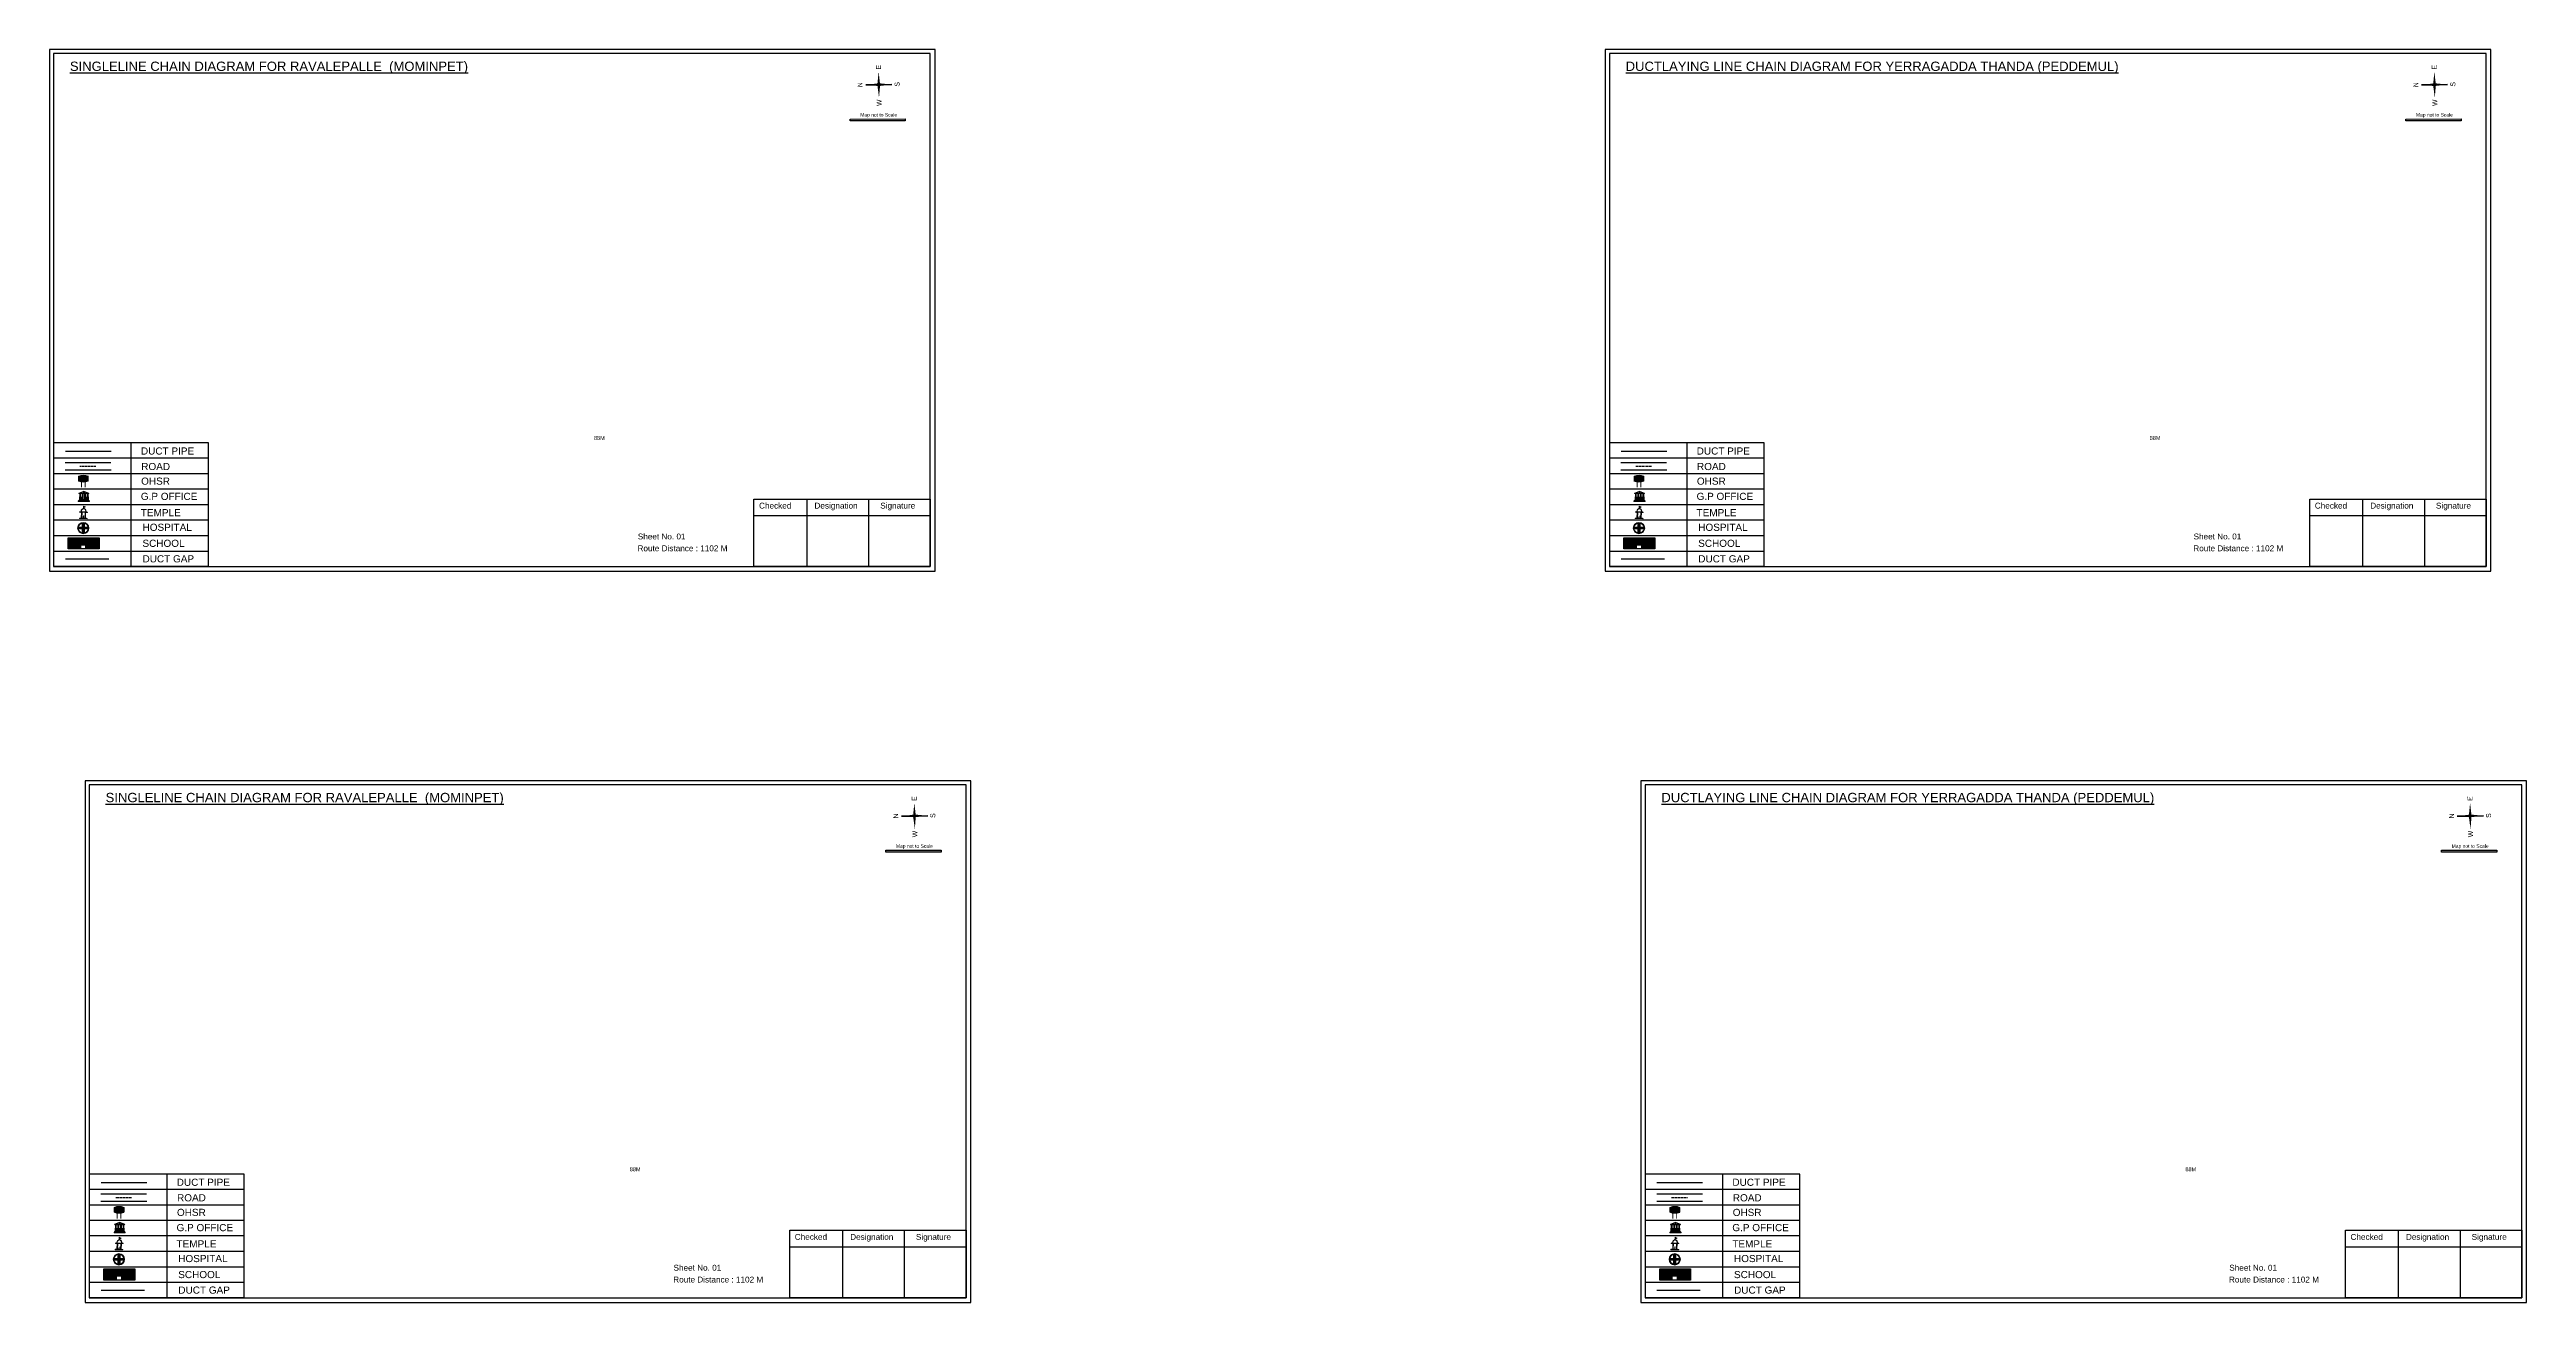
# Model space of a CAD drawing. Header units: inches. Extents: x -117 to 51867, y -12715 to 3423.
# Drawn here: x 334 to 2824, y -12466 to -11207 of the extents above; entities that cross this region are included whole.
import ezdxf

# ---------------------------------------------------------------- set-up
doc = ezdxf.new("R2010")
doc.units = ezdxf.units.IN
doc.header["$MEASUREMENT"] = 0
doc.linetypes.add('DASHEDX2', pattern=[1.5, 1, -0.5])
doc.layers.add('LANDMARK', color=7, linetype='Continuous')
doc.layers.add('OHT', color=7, linetype='Continuous')
doc.styles.get("Standard").update_dxf_attribs({"font": 'arial.ttf'})

# ---------------------------------------------------------------- blocks, each defined once
blk = doc.blocks.new('OHT')
at = {"linetype": 'Continuous', "lineweight": 0, "true_color": 0x0ffffc}
blk.add_hatch(color=4, dxfattribs=at).paths.add_polyline_path([(0.01, 1), (0, 1, 0.101323), (-0.4, 0.92), (-0.4, 0.52, 0.194075), (0.4, 0.52), (0.4, 0.92, 0.097877)])
at = {"color": 4, "linetype": 'Continuous', "lineweight": 0, "true_color": 0x0ffffc, "flags": 128}
for points in [[(-0.4, 0.52), (-0.4, 0.92)], [(0.4, 0.52), (0.4, 0.92)]]:
    blk.add_lwpolyline(points, dxfattribs=at)
at = {"color": 4, "linetype": 'Continuous', "lineweight": 0, "true_color": 0x0ffffc, "const_width": 0.075, "flags": 128}
for points in [[(-0.15, 0), (-0.15, 0.48)], [(0.15, 0), (0.15, 0.47)]]:
    blk.add_lwpolyline(points, dxfattribs=at)
at = {"color": 4, "linetype": 'Continuous', "lineweight": 0, "true_color": 0x0ffffc}
for centre, radius, start, end in [((0.01, -0.02), 1.02, 67.3109, 113.4711), ((0, 1.51), 1.07, 247.7682, 291.7007)]:
    blk.add_arc(centre, radius, start, end, dxfattribs=at)
blk = doc.blocks.new('Government_Office')
at = {"linetype": 'Continuous', "lineweight": 0, "true_color": 0xff0000}
for points in [[(-0.5, 0.05), (0.5, 0.05), (0.5, 0), (-0.5, 0)], [(-0.45, 0.08), (-0.45, 0.12), (0.45, 0.12), (0.45, 0.08)], [(-0.4, 0.14), (-0.4, 0.18), (0.4, 0.18), (0.4, 0.14)]]:
    blk.add_hatch(color=1, dxfattribs=at).paths.add_polyline_path(points)
h = blk.add_hatch(color=1, dxfattribs=at)
h.paths.add_polyline_path([(0.44, 0.72), (0.45, 0.75), (0, 0.93), (-0.45, 0.75), (-0.44, 0.72)])
h.paths.add_polyline_path([(0.36, 0.75), (-0.36, 0.75), (0, 0.9)], flags=16)
h.paths.add_polyline_path([(0, 0.78, -1), (0, 0.87, -1)], flags=0)
h = blk.add_hatch(color=1, dxfattribs=at)
edge = h.paths.add_edge_path()
edge.add_line((-0.27, 0.2), (-0.3, 0.68))
edge.add_line((-0.3, 0.68), (-0.29, 0.68))
edge.add_arc((-0.28, 0.69), 0.0176, 225.304, 441.5659)
edge.add_line((-0.28, 0.7), (-0.39, 0.7))
edge.add_arc((-0.39, 0.69), 0.0176, 98.4341, 314.696)
edge.add_line((-0.38, 0.68), (-0.37, 0.68))
edge.add_line((-0.37, 0.68), (-0.4, 0.2))
edge.add_line((-0.4, 0.2), (-0.27, 0.2))
h = blk.add_hatch(color=1, dxfattribs=at)
edge = h.paths.add_edge_path()
edge.add_line((-0.05, 0.2), (-0.07, 0.68))
edge.add_line((-0.07, 0.68), (-0.07, 0.68))
edge.add_arc((-0.05, 0.69), 0.0176, 225.304, 441.5659)
edge.add_line((-0.05, 0.7), (-0.17, 0.7))
edge.add_arc((-0.17, 0.69), 0.0176, 98.4341, 314.696)
edge.add_line((-0.16, 0.68), (-0.15, 0.68))
edge.add_line((-0.15, 0.68), (-0.18, 0.2))
edge.add_line((-0.18, 0.2), (-0.05, 0.2))
h = blk.add_hatch(color=1, dxfattribs=at)
edge = h.paths.add_edge_path()
edge.add_arc((0, 0.83), 0.0467, 90, 270)
edge.add_arc((0, 0.83), 0.0467, 270, 450)
h = blk.add_hatch(color=1, dxfattribs=at)
edge = h.paths.add_edge_path()
edge.add_line((0.18, 0.2), (0.15, 0.68))
edge.add_line((0.15, 0.68), (0.16, 0.68))
edge.add_arc((0.17, 0.69), 0.0176, 225.304, 441.5659)
edge.add_line((0.17, 0.7), (0.05, 0.7))
edge.add_arc((0.05, 0.69), 0.0176, 98.4341, 314.696)
edge.add_line((0.07, 0.68), (0.07, 0.68))
edge.add_line((0.07, 0.68), (0.05, 0.2))
edge.add_line((0.05, 0.2), (0.18, 0.2))
h = blk.add_hatch(color=1, dxfattribs=at)
edge = h.paths.add_edge_path()
edge.add_line((0.4, 0.2), (0.37, 0.68))
edge.add_line((0.37, 0.68), (0.38, 0.68))
edge.add_arc((0.39, 0.69), 0.0176, 225.304, 441.5659)
edge.add_line((0.4, 0.7), (0.28, 0.7))
edge.add_arc((0.28, 0.69), 0.0176, 98.4341, 314.696)
edge.add_line((0.29, 0.68), (0.3, 0.68))
edge.add_line((0.3, 0.68), (0.27, 0.2))
edge.add_line((0.27, 0.2), (0.4, 0.2))
at = {"color": 1, "linetype": 'Continuous', "lineweight": 0, "true_color": 0xff0000, "flags": 128}
for points in [[(-0.5, 0.05), (0.5, 0.05), (0.5, 0), (-0.5, 0)], [(-0.45, 0.75), (-0.44, 0.72), (0.44, 0.72), (0.45, 0.75), (0, 0.93)], [(-0.45, 0.08), (-0.45, 0.12), (0.45, 0.12), (0.45, 0.08)], [(-0.4, 0.14), (-0.4, 0.18), (0.4, 0.18), (0.4, 0.14)], [(-0.36, 0.75), (0.36, 0.75), (0, 0.9)]]:
    blk.add_lwpolyline(points, close=True, dxfattribs=at)
for points in [[(-0.27, 0.2), (-0.3, 0.68), (-0.29, 0.68, 1.379694), (-0.28, 0.7), (-0.39, 0.7, 1.379694), (-0.38, 0.68), (-0.37, 0.68), (-0.4, 0.2)], [(-0.05, 0.2), (-0.07, 0.68), (-0.07, 0.68, 1.379694), (-0.05, 0.7), (-0.17, 0.7, 1.379694), (-0.16, 0.68), (-0.15, 0.68), (-0.18, 0.2)], [(0, 0.87, 1), (0, 0.78, 1)], [(0.18, 0.2), (0.15, 0.68), (0.16, 0.68, 1.379694), (0.17, 0.7), (0.05, 0.7, 1.379694), (0.07, 0.68), (0.07, 0.68), (0.05, 0.2)], [(0.4, 0.2), (0.37, 0.68), (0.38, 0.68, 1.379694), (0.4, 0.7), (0.28, 0.7, 1.379694), (0.29, 0.68), (0.3, 0.68), (0.27, 0.2)]]:
    blk.add_lwpolyline(points, format="xyb", close=True, dxfattribs=at)
blk = doc.blocks.new('Temple')
at = {"linetype": 'Continuous', "lineweight": 0, "true_color": 0xff0000}
h = blk.add_hatch(color=1, dxfattribs=at)
edge = h.paths.add_edge_path()
edge.add_line((0.17, 0.49), (0.22, 0.49))
edge.add_line((0.22, 0.49), (0.22, 0.5))
edge.add_line((0.22, 0.5), (0.31, 0.5))
edge.add_line((0.31, 0.5), (0.31, 0.53))
edge.add_line((0.31, 0.53), (0.26, 0.53))
edge.add_line((0.26, 0.53), (0.26, 0.54))
edge.add_line((0.26, 0.54), (0.2, 0.54))
edge.add_spline(control_points=[(0.2, 0.54), (0.2, 0.59), (0.19, 0.64), (0.14, 0.74), (0.09, 0.79), (0.03, 0.8), (0.02, 0.81), (0.01, 0.81)], knot_values=[4.712389, 4.712389, 4.712389, 4.712389, 5.278166, 5.278166, 6.117402, 6.117402, 6.223801, 6.223801, 6.223801, 6.223801], degree=3, periodic=0)
edge.add_line((0.01, 0.81), (0.01, 0.79))
edge.add_line((0.01, 0.79), (-0.01, 0.79))
edge.add_line((-0.01, 0.79), (-0.01, 0.81))
edge.add_spline(control_points=[(-0.01, 0.81), (-0.05, 0.8), (-0.1, 0.78), (-0.17, 0.7), (-0.2, 0.63), (-0.2, 0.55), (-0.2, 0.55), (-0.2, 0.54)], knot_values=[6.343965, 6.343965, 6.343965, 6.343965, 6.956638, 6.956638, 7.795874, 7.795874, 7.853982, 7.853982, 7.853982, 7.853982], degree=3, periodic=0)
edge.add_line((-0.2, 0.54), (-0.26, 0.54))
edge.add_line((-0.26, 0.54), (-0.26, 0.53))
edge.add_line((-0.26, 0.53), (-0.31, 0.53))
edge.add_line((-0.31, 0.53), (-0.31, 0.5))
edge.add_line((-0.31, 0.5), (-0.22, 0.5))
edge.add_line((-0.22, 0.5), (-0.22, 0.49))
edge.add_line((-0.22, 0.49), (-0.17, 0.49))
edge.add_line((-0.17, 0.49), (-0.17, 0.07))
edge.add_arc((-0.2, 0.07), 0.03, -90, 0, ccw=False)
edge.add_line((-0.2, 0.04), (-0.26, 0.04))
edge.add_line((-0.26, 0.04), (-0.26, 0.03))
edge.add_line((-0.26, 0.03), (-0.31, 0.03))
edge.add_line((-0.31, 0.03), (-0.31, 0))
edge.add_line((-0.31, 0), (0.31, 0))
edge.add_line((0.31, 0), (0.31, 0.03))
edge.add_line((0.31, 0.03), (0.26, 0.03))
edge.add_line((0.26, 0.03), (0.26, 0.04))
edge.add_line((0.26, 0.04), (0.2, 0.04))
edge.add_arc((0.2, 0.07), 0.03, 180, 270, ccw=False)
edge.add_line((0.17, 0.07), (0.17, 0.49))
h.paths.add_polyline_path([(0.12, 0.07, -0.414214), (0.1, 0.04), (0.05, 0.04), (0.05, 0.03), (-0.05, 0.03), (-0.05, 0.04), (-0.1, 0.04, -0.414214), (-0.12, 0.07), (-0.12, 0.5), (0.12, 0.5)], flags=16)
edge = h.paths.add_edge_path(flags=16)
edge.add_ellipse((0, 0.54), major_axis=(0, 0.242), ratio=0.722808, start_angle=270, end_angle=450, ccw=False)
edge.add_line((0.17, 0.54), (-0.17, 0.54))
h.paths.add_polyline_path([(0.01, 0.23), (0.01, 0.07), (-0.01, 0.07), (-0.01, 0.23)], flags=0)
at = {"linetype": 'Continuous', "lineweight": 0, "true_color": 0xe66000}
blk.add_hatch(color=32, dxfattribs=at).paths.add_polyline_path([(-0.01, 1), (0.15, 0.93), (0, 0.85)])
at = {"linetype": 'Continuous', "lineweight": 0, "true_color": 0xff0000}
h = blk.add_hatch(color=1, dxfattribs=at)
edge = h.paths.add_edge_path()
edge.add_line((0.01, 0.86), (0, 0.85))
edge.add_line((0, 0.85), (0, 0.93))
edge.add_line((0, 0.93), (-0.01, 0.93))
edge.add_line((-0.01, 0.93), (-0.01, 0.81))
edge.add_spline(control_points=[(-0.01, 0.81), (0, 0.81), (0, 0.81), (0.01, 0.81)], knot_values=[6.223801, 6.223801, 6.223801, 6.223801, 6.343965, 6.343965, 6.343965, 6.343965], degree=3, periodic=0)
edge.add_line((0.01, 0.81), (0.01, 0.86))
h = blk.add_hatch(color=1, dxfattribs=at)
edge = h.paths.add_edge_path()
edge.add_line((0.01, 0.79), (0.01, 0.81))
edge.add_spline(control_points=[(0.01, 0.81), (0, 0.81), (0, 0.81), (-0.01, 0.81)], knot_values=[6.223801, 6.223801, 6.223801, 6.223801, 6.343965, 6.343965, 6.343965, 6.343965], degree=3, periodic=0)
edge.add_line((-0.01, 0.81), (-0.01, 0.79))
edge.add_line((-0.01, 0.79), (0.01, 0.79))
at = {"color": 1, "linetype": 'Continuous', "lineweight": 0, "true_color": 0xff0000, "flags": 128}
blk.add_lwpolyline([(0.2, 0.54), (0.26, 0.54), (0.26, 0.53), (0.31, 0.53), (0.31, 0.5), (0.22, 0.5), (0.22, 0.49), (0.17, 0.49), (0.17, 0.07, 0.414214), (0.2, 0.04), (0.26, 0.04), (0.26, 0.03), (0.31, 0.03), (0.31, 0), (-0.31, 0), (-0.31, 0.03), (-0.26, 0.03), (-0.26, 0.04), (-0.2, 0.04, 0.414214), (-0.17, 0.07), (-0.17, 0.49), (-0.22, 0.49), (-0.22, 0.5), (-0.31, 0.5), (-0.31, 0.53), (-0.26, 0.53), (-0.26, 0.54), (-0.2, 0.54)], format="xyb", dxfattribs=at)
blk.add_lwpolyline([(-0.17, 0.54), (0.17, 0.54)], dxfattribs=at)
blk.add_lwpolyline([(0.12, 0.5), (0.12, 0.07, -0.414214), (0.1, 0.04), (0.05, 0.04), (0.05, 0.03), (-0.05, 0.03), (-0.05, 0.04), (-0.1, 0.04, -0.414214), (-0.12, 0.07), (-0.12, 0.5)], format="xyb", close=True, dxfattribs=at)
at = {"color": 32, "linetype": 'Continuous', "lineweight": 0, "true_color": 0xe66000, "flags": 128}
blk.add_lwpolyline([(-0.01, 1), (0.15, 0.93), (0, 0.85), (-0.01, 1)], dxfattribs=at)
at = {"color": 1, "linetype": 'Continuous', "lineweight": 0, "true_color": 0xff0000, "flags": 128}
for points in [[(0.01, 0.93), (-0.01, 0.93), (-0.01, 0.79), (0.01, 0.79)], [(0.01, 0.23), (-0.01, 0.23), (-0.01, 0.07), (0.01, 0.07)]]:
    blk.add_lwpolyline(points, close=True, dxfattribs=at)
at = {"color": 1, "linetype": 'Continuous', "lineweight": 0, "true_color": 0xff0000}
blk.add_ellipse((0, 0.54), major_axis=(0, 0.242), ratio=0.722808, start_param=4.712389, end_param=7.853982, dxfattribs=at)
blk.add_open_spline([(0.2, 0.54), (0.2, 0.59), (0.19, 0.64), (0.14, 0.74), (0.09, 0.79), (-0.02, 0.82), (-0.08, 0.79), (-0.17, 0.7), (-0.2, 0.63), (-0.2, 0.55), (-0.2, 0.55), (-0.2, 0.54)], degree=3, knots=[4.712389, 4.712389, 4.712389, 4.712389, 5.278166, 5.278166, 6.117402, 6.117402, 6.956638, 6.956638, 7.795874, 7.795874, 7.853982, 7.853982, 7.853982, 7.853982], dxfattribs=at)
blk = doc.blocks.new('*U32')
at = {"color": 0, "linetype": 'DASHEDX2', "transparency": 16777216}
blk.add_line((-8.2, 0), (8, 0), dxfattribs=at)
blk = doc.blocks.new('Hospital')
at = {"linetype": 'Continuous', "lineweight": 0, "true_color": 0x000000}
h = blk.add_hatch(color=18, dxfattribs=at)
h.paths.add_polyline_path([(-0.5, 0, 1), (0.5, 0, 1)])
h.paths.add_polyline_path([(0.45, 0, -1), (-0.45, 0, -1)], flags=16)
at = {"linetype": 'Continuous', "true_color": 0xff0000}
blk.add_hatch(color=1, dxfattribs=at).paths.add_polyline_path([(-0.39, 0.08), (-0.08, 0.08), (-0.08, 0.39), (0.08, 0.39), (0.08, 0.08), (0.39, 0.08), (0.39, -0.08), (0.08, -0.08), (0.08, -0.39), (-0.08, -0.39), (-0.08, -0.08), (-0.39, -0.08)])
at = {"color": 1, "linetype": 'Continuous', "true_color": 0xff0000, "flags": 128}
blk.add_lwpolyline([(-0.39, 0.08), (-0.08, 0.08), (-0.08, 0.39), (0.08, 0.39), (0.08, 0.08), (0.39, 0.08), (0.39, -0.08), (0.08, -0.08), (0.08, -0.39), (-0.08, -0.39), (-0.08, -0.08), (-0.39, -0.08)], close=True, dxfattribs=at)
at = {"color": 18, "linetype": 'Continuous', "lineweight": 0, "true_color": 0x000000}
for radius in [0.5, 0.446]:
    blk.add_circle((0, 0), radius, dxfattribs=at)
blk = doc.blocks.new('*U33')
at = {"color": 0, "linetype": 'DASHEDX2', "transparency": 16777216}
blk.add_line((-8.2, 0), (8, 0), dxfattribs=at)
blk = doc.blocks.new('*U34')
at = {"color": 0, "linetype": 'DASHEDX2', "transparency": 16777216}
blk.add_line((-8.2, 0), (8, 0), dxfattribs=at)
blk = doc.blocks.new('*U35')
at = {"color": 0, "linetype": 'DASHEDX2', "transparency": 16777216}
blk.add_line((-8.2, 0), (8, 0), dxfattribs=at)

msp = doc.modelspace()

# ---------------------------------------------------------------- hatches: boundary and pattern name
at = {"true_color": 0x0093dd}
h = msp.add_hatch(color=142, dxfattribs=at)
h.dxf.hatch_style = 1
h.paths.add_polyline_path([(1139.2, -11276.5), (1139.2, -11278.3), (1194.7, -11278.2), (1194.7, -11276.3)])
h = msp.add_hatch(color=142, dxfattribs=at)
h.dxf.hatch_style = 1
h.paths.add_polyline_path([(2703.2, -11276.5), (2703.2, -11278.3), (2758.7, -11278.2), (2758.7, -11276.3)])
at = {"true_color": 0xc8c92d}
h = msp.add_hatch(color=52, dxfattribs=at)
h.dxf.hatch_style = 1
h.paths.add_polyline_path([(359.4, -11697.4), (353.2, -11697.4), (353.2, -11708.5), (359.4, -11708.5)])
h.paths.add_polyline_path([(384.2, -11697.4), (378.1, -11697.4), (378.1, -11708.5), (384.2, -11708.5)])
at = {"true_color": 0x293189}
h = msp.add_hatch(color=177, dxfattribs=at)
h.dxf.hatch_style = 1
h.paths.add_polyline_path([(378.1, -11697.4), (359.4, -11697.4), (359.4, -11708.5), (366.4, -11708.5), (366.4, -11704.9), (370.2, -11704.9), (370.2, -11708.5), (378.1, -11708.5)])
h.paths.add_polyline_path([(362, -11699.9), (360.7, -11699.9), (360.7, -11698.6), (362, -11698.6)], flags=16)
h.paths.add_polyline_path([(374.9, -11699.9), (374.9, -11698.6), (376.3, -11698.6), (376.3, -11699.9)], flags=16)
at = {"true_color": 0xc8c92d}
h = msp.add_hatch(color=52, dxfattribs=at)
h.dxf.hatch_style = 1
h.paths.add_polyline_path([(1923.4, -11697.4), (1917.2, -11697.4), (1917.2, -11708.5), (1923.4, -11708.5)])
h.paths.add_polyline_path([(1948.2, -11697.4), (1942.1, -11697.4), (1942.1, -11708.5), (1948.2, -11708.5)])
at = {"true_color": 0x293189}
h = msp.add_hatch(color=177, dxfattribs=at)
h.dxf.hatch_style = 1
h.paths.add_polyline_path([(1942.1, -11697.4), (1923.4, -11697.4), (1923.4, -11708.5), (1930.4, -11708.5), (1930.4, -11704.9), (1934.2, -11704.9), (1934.2, -11708.5), (1942.1, -11708.5)])
h.paths.add_polyline_path([(1926, -11699.9), (1924.7, -11699.9), (1924.7, -11698.6), (1926, -11698.6)], flags=16)
h.paths.add_polyline_path([(1938.9, -11699.9), (1938.9, -11698.6), (1940.3, -11698.6), (1940.3, -11699.9)], flags=16)
at = {"true_color": 0x0093dd}
h = msp.add_hatch(color=142, dxfattribs=at)
h.dxf.hatch_style = 1
h.paths.add_polyline_path([(1175.1, -12011.7), (1175.1, -12013.5), (1230.6, -12013.4), (1230.6, -12011.5)])
h = msp.add_hatch(color=142, dxfattribs=at)
h.dxf.hatch_style = 1
h.paths.add_polyline_path([(2739.1, -12011.7), (2739.1, -12013.5), (2794.6, -12013.4), (2794.6, -12011.5)])
at = {"true_color": 0xc8c92d}
h = msp.add_hatch(color=52, dxfattribs=at)
h.dxf.hatch_style = 1
h.paths.add_polyline_path([(395.3, -12432.6), (389.1, -12432.6), (389.1, -12443.7), (395.3, -12443.7)])
h.paths.add_polyline_path([(420.1, -12432.6), (414, -12432.6), (414, -12443.7), (420.1, -12443.7)])
at = {"true_color": 0x293189}
h = msp.add_hatch(color=177, dxfattribs=at)
h.dxf.hatch_style = 1
h.paths.add_polyline_path([(414, -12432.6), (395.3, -12432.6), (395.3, -12443.7), (402.3, -12443.7), (402.3, -12440), (406.2, -12440), (406.2, -12443.7), (414, -12443.7)])
h.paths.add_polyline_path([(398, -12435.1), (396.6, -12435.1), (396.6, -12433.8), (398, -12433.8)], flags=16)
h.paths.add_polyline_path([(410.8, -12435.1), (410.8, -12433.8), (412.2, -12433.8), (412.2, -12435.1)], flags=16)
at = {"true_color": 0xc8c92d}
h = msp.add_hatch(color=52, dxfattribs=at)
h.dxf.hatch_style = 1
h.paths.add_polyline_path([(1959.3, -12432.6), (1953.1, -12432.6), (1953.1, -12443.7), (1959.3, -12443.7)])
h.paths.add_polyline_path([(1984.1, -12432.6), (1978, -12432.6), (1978, -12443.7), (1984.1, -12443.7)])
at = {"true_color": 0x293189}
h = msp.add_hatch(color=177, dxfattribs=at)
h.dxf.hatch_style = 1
h.paths.add_polyline_path([(1978, -12432.6), (1959.3, -12432.6), (1959.3, -12443.7), (1966.3, -12443.7), (1966.3, -12440), (1970.2, -12440), (1970.2, -12443.7), (1978, -12443.7)])
h.paths.add_polyline_path([(1962, -12435.1), (1960.6, -12435.1), (1960.6, -12433.8), (1962, -12433.8)], flags=16)
h.paths.add_polyline_path([(1974.8, -12435.1), (1974.8, -12433.8), (1976.2, -12433.8), (1976.2, -12435.1)], flags=16)

# ---------------------------------------------------------------- linework, layer by layer
for p, q in [((1181.3, -11241.8), (1155, -11242.2)), ((1155, -11242.2), (1181.3, -11241.8)), ((1181.3, -11241.8), (1155, -11242.2)), ((1168.1, -11242), (1181.3, -11241.8)), ((2745.2, -11241.8), (2718.9, -11242.2)), ((2718.9, -11242.2), (2745.2, -11241.8)), ((2745.2, -11241.8), (2718.9, -11242.2)), ((2732.1, -11242), (2745.2, -11241.8)), ((338.5, -11602), (338.5, -11725.2)), ((416.3, -11602), (416.3, -11726.4)), ((1902.5, -11602), (1902.5, -11725.2)), ((1980.3, -11602), (1980.3, -11726.4)), ((494.1, -11617.5), (338.5, -11617.5)), ((350.2, -11621.8), (396.1, -11621.8)), ((2058.1, -11617.5), (1902.5, -11617.5)), ((1914.2, -11621.8), (1960.1, -11621.8)), ((494.1, -11633.1), (338.5, -11633.1)), ((494.1, -11648.6), (338.5, -11648.6)), ((350.2, -11629.3), (396.3, -11629.3)), ((2058.1, -11633.1), (1902.5, -11633.1)), ((2058.1, -11648.6), (1902.5, -11648.6)), ((1914.2, -11629.3), (1960.3, -11629.3)), ((494.1, -11664.2), (338.5, -11664.2)), ((2058.1, -11664.2), (1902.5, -11664.2)), ((494.1, -11679.7), (338.5, -11679.7)), ((338.5, -11695.3), (494.1, -11695.3)), ((2058.1, -11679.7), (1902.5, -11679.7)), ((1902.5, -11695.3), (2058.1, -11695.3)), ((338.5, -11710.8), (494.1, -11710.8)), ((338.5, -11725.2), (338.5, -11726.4)), ((338.5, -11725.4), (338.5, -11726.4)), ((494.1, -11726.4), (338.5, -11726.4)), ((1902.5, -11710.8), (2058.1, -11710.8)), ((1902.5, -11725.2), (1902.5, -11726.4)), ((1902.5, -11725.4), (1902.5, -11726.4)), ((2058.1, -11726.4), (1902.5, -11726.4)), ((1217.2, -11976.9), (1190.9, -11977.4)), ((1190.9, -11977.4), (1217.2, -11976.9)), ((1217.2, -11976.9), (1190.9, -11977.4)), ((1204, -11977.2), (1217.2, -11976.9)), ((2781.2, -11976.9), (2754.9, -11977.4)), ((2754.9, -11977.4), (2781.2, -11976.9)), ((2781.2, -11976.9), (2754.9, -11977.4)), ((2768, -11977.2), (2781.2, -11976.9)), ((374.4, -12337.2), (374.4, -12460.4)), ((452.2, -12337.2), (452.2, -12461.6)), ((1938.4, -12337.2), (1938.4, -12460.4)), ((2016.2, -12337.2), (2016.2, -12461.6)), ((530, -12352.7), (374.4, -12352.7)), ((530, -12368.3), (374.4, -12368.3)), ((386.1, -12357), (432, -12357)), ((386.1, -12364.5), (432.2, -12364.5)), ((2094, -12352.7), (1938.4, -12352.7)), ((2094, -12368.3), (1938.4, -12368.3)), ((1950.1, -12357), (1996, -12357)), ((1950.1, -12364.5), (1996.2, -12364.5)), ((530, -12383.8), (374.4, -12383.8)), ((530, -12399.4), (374.4, -12399.4)), ((2094, -12383.8), (1938.4, -12383.8)), ((2094, -12399.4), (1938.4, -12399.4)), ((530, -12414.9), (374.4, -12414.9)), ((2094, -12414.9), (1938.4, -12414.9)), ((374.4, -12430.5), (530, -12430.5)), ((374.4, -12446), (530, -12446)), ((1938.4, -12430.5), (2094, -12430.5)), ((1938.4, -12446), (2094, -12446)), ((374.4, -12460.4), (374.4, -12461.6)), ((374.4, -12460.6), (374.4, -12461.6)), ((530, -12461.6), (374.4, -12461.6)), ((1938.4, -12460.4), (1938.4, -12461.6)), ((1938.4, -12460.6), (1938.4, -12461.6)), ((2094, -12461.6), (1938.4, -12461.6))]:
    msp.add_line(p, q)
at = {"color": 1}
for p, q in [((1155, -11242.2), (1168.1, -11242)), ((2718.9, -11242.2), (2732.1, -11242)), ((1190.9, -11977.4), (1204, -11977.2)), ((2754.9, -11977.4), (2768, -11977.2))]:
    msp.add_line(p, q, dxfattribs=at)
at = {"color": 242, "true_color": 0xcd2027}
for p, q in [((1042.6, -11675), (1219.8, -11675)), ((1095.6, -11658.5), (1095.6, -11726.4)), ((1157.8, -11658.5), (1157.8, -11726.4)), ((2606.6, -11675), (2783.8, -11675)), ((2659.6, -11658.5), (2659.6, -11726.4)), ((2721.8, -11658.5), (2721.8, -11726.4)), ((1131.5, -12393.7), (1131.5, -12461.6)), ((1193.7, -12393.7), (1193.7, -12461.6)), ((2695.5, -12393.7), (2695.5, -12461.6)), ((2757.7, -12393.7), (2757.7, -12461.6)), ((1078.5, -12410.2), (1255.8, -12410.2)), ((2642.5, -12410.2), (2819.8, -12410.2))]:
    msp.add_line(p, q, dxfattribs=at)
for points in [[(334.4, -11206.6), (334.4, -11731.1), (1224.6, -11731.1), (1224.6, -11206.6)], [(338.5, -11210.6), (338.5, -11726.4), (1219.8, -11726.4), (1219.8, -11210.6)], [(1898.4, -11206.6), (1898.4, -11731.1), (2788.5, -11731.1), (2788.5, -11206.6)], [(1902.5, -11210.6), (1902.5, -11726.4), (2783.8, -11726.4), (2783.8, -11210.6)], [(384.3, -11697.4), (384.3, -11708.5), (353.2, -11708.5), (353.2, -11697.4)], [(362, -11698.6), (362, -11699.9), (360.7, -11699.9), (360.7, -11698.6)], [(374.9, -11699.9), (374.9, -11698.6), (376.3, -11698.6), (376.3, -11699.9)], [(1948.3, -11697.4), (1948.3, -11708.5), (1917.2, -11708.5), (1917.2, -11697.4)], [(1926, -11698.6), (1926, -11699.9), (1924.7, -11699.9), (1924.7, -11698.6)], [(1938.9, -11699.9), (1938.9, -11698.6), (1940.3, -11698.6), (1940.3, -11699.9)], [(370.3, -11941.8), (370.3, -12466.3), (1260.5, -12466.3), (1260.5, -11941.8)], [(374.4, -11945.8), (374.4, -12461.6), (1255.8, -12461.6), (1255.8, -11945.8)], [(1934.3, -11941.8), (1934.3, -12466.3), (2824.5, -12466.3), (2824.5, -11941.8)], [(1938.4, -11945.8), (1938.4, -12461.6), (2819.8, -12461.6), (2819.8, -11945.8)], [(420.2, -12432.6), (420.2, -12443.7), (389.1, -12443.7), (389.1, -12432.6)], [(398, -12433.8), (398, -12435.1), (396.6, -12435.1), (396.6, -12433.8)], [(410.8, -12435.1), (410.8, -12433.8), (412.2, -12433.8), (412.2, -12435.1)], [(1984.2, -12432.6), (1984.2, -12443.7), (1953.1, -12443.7), (1953.1, -12432.6)], [(1962, -12433.8), (1962, -12435.1), (1960.6, -12435.1), (1960.6, -12433.8)], [(1974.8, -12435.1), (1974.8, -12433.8), (1976.2, -12433.8), (1976.2, -12435.1)]]:
    msp.add_lwpolyline(points, close=True)
at = {"color": 142, "true_color": 0x0093dd}
for points in [[(1194.7, -11278.2), (1139.2, -11278.3), (1139.2, -11276.5), (1194.7, -11276.3), (1194.7, -11278.2)], [(2758.7, -11278.2), (2703.2, -11278.3), (2703.2, -11276.5), (2758.7, -11276.3), (2758.7, -11278.2)], [(1230.6, -12013.4), (1175.1, -12013.5), (1175.1, -12011.7), (1230.6, -12011.5), (1230.6, -12013.4)], [(2794.6, -12013.4), (2739.1, -12013.5), (2739.1, -12011.7), (2794.6, -12011.5), (2794.6, -12013.4)]]:
    msp.add_lwpolyline(points, dxfattribs=at)
for points in [[(494.1, -11726.4), (494.1, -11602), (338.5, -11602)], [(2058.1, -11726.4), (2058.1, -11602), (1902.5, -11602)], [(365.1, -11708.5), (365.1, -11704.4), (371.6, -11704.4), (371.6, -11708.5)], [(1929, -11708.5), (1929, -11704.4), (1935.6, -11704.4), (1935.6, -11708.5)], [(530, -12461.6), (530, -12337.2), (374.4, -12337.2)], [(2094, -12461.6), (2094, -12337.2), (1938.4, -12337.2)], [(401, -12443.7), (401, -12439.6), (407.5, -12439.6), (407.5, -12443.7)], [(1965, -12443.7), (1965, -12439.6), (1971.5, -12439.6), (1971.5, -12443.7)]]:
    msp.add_lwpolyline(points)
at = {"color": 242, "true_color": 0xcd2027}
for points in [[(1219.8, -11726.4), (1042.6, -11726.4), (1042.6, -11658.5), (1219.8, -11658.5)], [(2783.8, -11726.4), (2606.6, -11726.4), (2606.6, -11658.5), (2783.8, -11658.5)], [(1255.8, -12461.6), (1078.5, -12461.6), (1078.5, -12393.7), (1255.8, -12393.7)], [(2819.8, -12461.6), (2642.5, -12461.6), (2642.5, -12393.7), (2819.8, -12393.7)]]:
    msp.add_lwpolyline(points, close=True, dxfattribs=at)
for points in [[(1169.4, -11242), (1166.6, -11242), (1167.9, -11228.8)], [(1169.4, -11242), (1166.6, -11242), (1167.9, -11228.8)], [(2733.4, -11242), (2730.6, -11242), (2731.9, -11228.8)], [(2733.4, -11242), (2730.6, -11242), (2731.9, -11228.8)], [(1169.4, -11242), (1166.6, -11242), (1168.3, -11255.1)], [(1169.4, -11242), (1166.6, -11242), (1168.3, -11255.1)], [(1168.1, -11243.3), (1168.1, -11240.5), (1181.3, -11241.8)], [(1168.1, -11243.3), (1168.1, -11240.5), (1181.3, -11241.8)], [(2733.4, -11242), (2730.6, -11242), (2732.3, -11255.1)], [(2733.4, -11242), (2730.6, -11242), (2732.3, -11255.1)], [(2732.1, -11243.3), (2732.1, -11240.5), (2745.2, -11241.8)], [(2732.1, -11243.3), (2732.1, -11240.5), (2745.2, -11241.8)], [(1205.3, -11977.1), (1202.5, -11977.2), (1203.8, -11964)], [(1205.3, -11977.1), (1202.5, -11977.2), (1203.8, -11964)], [(1205.3, -11977.1), (1202.5, -11977.2), (1204.3, -11990.3)], [(1205.3, -11977.1), (1202.5, -11977.2), (1204.3, -11990.3)], [(1204.1, -11978.5), (1204, -11975.7), (1217.2, -11976.9)], [(1204.1, -11978.5), (1204, -11975.7), (1217.2, -11976.9)], [(2769.3, -11977.1), (2766.5, -11977.2), (2767.8, -11964)], [(2769.3, -11977.1), (2766.5, -11977.2), (2767.8, -11964)], [(2769.3, -11977.1), (2766.5, -11977.2), (2768.2, -11990.3)], [(2769.3, -11977.1), (2766.5, -11977.2), (2768.2, -11990.3)], [(2768, -11978.5), (2768, -11975.7), (2781.2, -11976.9)], [(2768, -11978.5), (2768, -11975.7), (2781.2, -11976.9)]]:
    msp.add_solid(points)
at = {"color": 1}
for points in [[(1168.1, -11243.3), (1168.1, -11240.5), (1155, -11242.2)], [(1168.1, -11243.3), (1168.1, -11240.5), (1155, -11242.2)], [(2732.1, -11243.3), (2732.1, -11240.5), (2718.9, -11242.2)], [(2732.1, -11243.3), (2732.1, -11240.5), (2718.9, -11242.2)], [(1204.1, -11978.5), (1204, -11975.7), (1190.9, -11977.4)], [(1204.1, -11978.5), (1204, -11975.7), (1190.9, -11977.4)], [(2768, -11978.5), (2768, -11975.7), (2754.9, -11977.4)], [(2768, -11978.5), (2768, -11975.7), (2754.9, -11977.4)]]:
    msp.add_solid(points, dxfattribs=at)
at = {"layer": 'OHT', "color": 5}
for p, q in [((350.4, -11610.4), (396.2, -11610.4)), ((1914.3, -11610.4), (1960.2, -11610.4)), ((386.3, -12345.6), (432.2, -12345.6)), ((1950.3, -12345.6), (1996.2, -12345.6))]:
    msp.add_line(p, q, dxfattribs=at)
at = {"layer": 'OHT', "color": 1}
for p, q in [((350.4, -11718.6), (393.9, -11718.6)), ((1914.3, -11718.6), (1957.9, -11718.6)), ((386.3, -12453.8), (429.9, -12453.8)), ((1950.3, -12453.8), (1993.9, -12453.8))]:
    msp.add_line(p, q, dxfattribs=at)

# ---------------------------------------------------------------- block references
at = {"linetype": 'DASHEDX2'}
for name, p in [('*U32', (373.2, -11625.6)), ('*U33', (1937.2, -11625.6)), ('*U34', (409.1, -12360.8)), ('*U35', (1973.1, -12360.8))]:
    msp.add_blockref(name, p, dxfattribs=at)
at = {"layer": 'LANDMARK'}
for name, p, xscale, yscale, zscale in [('Government_Office', (368.9, -11661), 11.32114773247135, 11.32114773247135, 11.32114773247135), ('Government_Office', (1932.9, -11661), 11.32114773247135, 11.32114773247135, 11.32114773247135), ('Hospital', (368.3, -11687.7), 11.41772014427468, 11.41772014427468, 11.41772014427468), ('Hospital', (1932.3, -11687.7), 11.41772014427468, 11.41772014427468, 11.41772014427468), ('Government_Office', (404.9, -12396.2), 11.32114773247135, 11.32114773247135, 11.32114773247135), ('Government_Office', (1968.9, -12396.2), 11.32114773247135, 11.32114773247135, 11.32114773247135), ('Hospital', (404.2, -12422.9), 11.41772014427468, 11.41772014427468, 11.41772014427468), ('Hospital', (1968.2, -12422.9), 11.41772014427468, 11.41772014427468, 11.41772014427468)]:
    msp.add_blockref(name, p, dxfattribs=dict(at, xscale=xscale, yscale=yscale, zscale=zscale))
at = {"layer": 'LANDMARK', "xscale": 12.62452535729322, "yscale": 12.62452535729322, "zscale": 12.62452535729322, "rotation": 358.3713438591284}
for p in [(368.4, -11678.2), (1932.4, -11678.2), (404.3, -12413.3), (1968.3, -12413.3)]:
    msp.add_blockref('Temple', p, dxfattribs=at)
at = {"layer": 'OHT', "xscale": 12.45189723782068, "yscale": 12.45189723782068, "zscale": 12.45189723782068}
for p in [(368.4, -11646.9), (1932.3, -11646.9), (404.3, -12382.1), (1968.3, -12382.1)]:
    msp.add_blockref('OHT', p, dxfattribs=at)

# ---------------------------------------------------------------- texts
at = {"color": 242, "true_color": 0xcd2027}
for s, p in [('%%USINGLELINE CHAIN DIAGRAM FOR RAVALEPALLE  (MOMINPET)', (354.9, -11228.1)), ('%%UDUCTLAYING LINE CHAIN DIAGRAM FOR YERRAGADDA THANDA (PEDDEMUL)', (1918.9, -11228.1)), ('%%USINGLELINE CHAIN DIAGRAM FOR RAVALEPALLE  (MOMINPET)', (390.8, -11963.3)), ('%%UDUCTLAYING LINE CHAIN DIAGRAM FOR YERRAGADDA THANDA (PEDDEMUL)', (1954.8, -11963.3))]:
    msp.add_text(s, height=9.375, dxfattribs=at).set_placement(p)
for s, p in [('E', (1170.3, -11226.7)), ('E', (2734.3, -11226.7)), ('N', (1151.7, -11244.5)), ('S', (1189, -11243.8)), ('N', (2715.7, -11244.5)), ('S', (2753, -11243.8)), ('W', (1170.9, -11263.3)), ('W', (2734.9, -11263.3)), ('N', (1187.6, -11979.7)), ('E', (1206.2, -11961.9)), ('S', (1224.9, -11979)), ('N', (2751.6, -11979.7)), ('E', (2770.2, -11961.9)), ('S', (2788.9, -11979)), ('W', (1206.8, -11998.5)), ('W', (2770.8, -11998.5))]:
    msp.add_text(s, height=4.95, rotation=91.0063).set_placement(p)
for s, height, p in [('Map not to Scale', 3.542, (1149.4, -11274)), ('Map not to Scale', 3.542, (2713.4, -11274)), ('88M', 4, (881.7, -11599.1)), ('88M', 4, (2445.7, -11599.1)), ('DUCT PIPE', 7.18, (426.3, -11613.8)), ('ROAD ', 7.18, (426.6, -11629.4)), ('DUCT PIPE', 7.18, (1990.3, -11613.8)), ('ROAD ', 7.18, (1990.6, -11629.4)), ('G.P OFFICE', 7.18, (426.2, -11659.4)), ('OHSR', 7.18, (426.5, -11644.1)), ('G.P OFFICE', 7.18, (1990.2, -11659.4)), ('OHSR', 7.18, (1990.5, -11644.1)), ('TEMPLE', 7.18, (426.2, -11675.8)), ('Checked', 5.89, (1047.7, -11668.1)), ('Designation', 5.886, (1103.4, -11668.1)), ('Signature', 5.89, (1169.5, -11668.1)), ('TEMPLE', 7.18, (1990.2, -11675.8)), ('Checked', 5.89, (2611.7, -11668.1)), ('Designation', 5.886, (2667.4, -11668.1)), ('Signature', 5.89, (2733.5, -11668.1)), ('SCHOOL', 7.18, (427.8, -11706.6)), ('HOSPITAL', 7.18, (427.9, -11690.5)), ('Sheet No. 01', 5.886, (925.8, -11699.1)), ('SCHOOL', 7.18, (1991.8, -11706.6)), ('HOSPITAL', 7.18, (1991.9, -11690.5)), ('Sheet No. 01', 5.886, (2489.8, -11699.1)), ('DUCT GAP', 7.18, (427.9, -11722.2)), ('Route Distance : 1102 M', 5.886, (925.5, -11711)), ('DUCT GAP', 7.18, (1991.9, -11722.2)), ('Route Distance : 1102 M', 5.886, (2489.5, -11711)), ('Map not to Scale', 3.542, (1185.3, -12009.2)), ('Map not to Scale', 3.542, (2749.3, -12009.2)), ('DUCT PIPE', 7.18, (462.3, -12349)), ('88M', 4, (917.7, -12334.3)), ('DUCT PIPE', 7.18, (2026.2, -12349)), ('88M', 4, (2481.6, -12334.3)), ('OHSR', 7.18, (462.5, -12379.3)), ('ROAD ', 7.18, (462.6, -12364.6)), ('OHSR', 7.18, (2026.5, -12379.3)), ('ROAD ', 7.18, (2026.6, -12364.6)), ('G.P OFFICE', 7.18, (462.1, -12394.6)), ('Checked', 5.89, (1083.6, -12403.3)), ('Designation', 5.886, (1139.3, -12403.3)), ('Signature', 5.89, (1205.4, -12403.3)), ('G.P OFFICE', 7.18, (2026.1, -12394.6)), ('Checked', 5.89, (2647.6, -12403.3)), ('Designation', 5.886, (2703.3, -12403.3)), ('Signature', 5.89, (2769.4, -12403.3)), ('TEMPLE', 7.18, (462.1, -12411)), ('HOSPITAL', 7.18, (463.8, -12425.7)), ('TEMPLE', 7.18, (2026.1, -12411)), ('HOSPITAL', 7.18, (2027.8, -12425.7)), ('SCHOOL', 7.18, (463.8, -12441.8)), ('DUCT GAP', 7.18, (463.9, -12457.4)), ('Sheet No. 01', 5.886, (961.7, -12434.3)), ('Route Distance : 1102 M', 5.886, (961.4, -12446.2)), ('SCHOOL', 7.18, (2027.8, -12441.8)), ('DUCT GAP', 7.18, (2027.9, -12457.4)), ('Route Distance : 1102 M', 5.886, (2525.4, -12446.2)), ('Sheet No. 01', 5.886, (2525.7, -12434.3))]:
    msp.add_text(s, height=height).set_placement(p)

doc.saveas('drawing.dxf')
